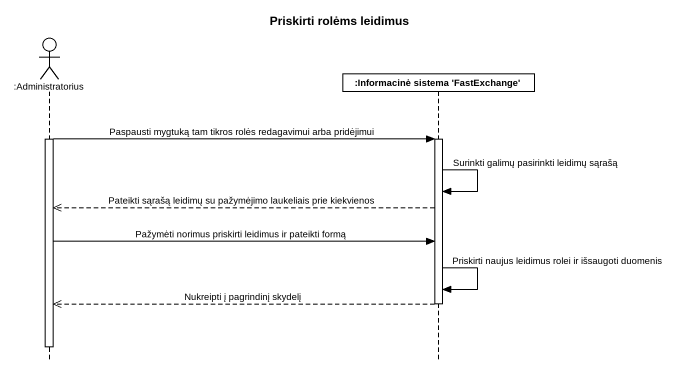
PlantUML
@startuml
title Priskirti rolėms leidimus
hide footbox
actor ":Administratorius" as Administratorius
participant ":Informacinė sistema 'FastExchange'" as Informacinė_sistema

activate Administratorius
Administratorius -> Informacinė_sistema : Paspausti mygtuką tam tikros rolės redagavimui arba pridėjimui
activate Informacinė_sistema
Informacinė_sistema -> Informacinė_sistema : Surinkti galimų pasirinkti leidimų sąrašą
Informacinė_sistema -->> Administratorius : Pateikti sąrašą leidimų su pažymėjimo laukeliais prie kiekvienos
Administratorius -> Informacinė_sistema : Pažymėti norimus priskirti leidimus ir pateikti formą
Informacinė_sistema -> Informacinė_sistema : Priskirti naujus leidimus rolei ir išsaugoti duomenis
Informacinė_sistema -->> Administratorius : Nukreipti į pagrindinį skydelį
deactivate Informacinė_sistema
deactivate Administratorius
@enduml
